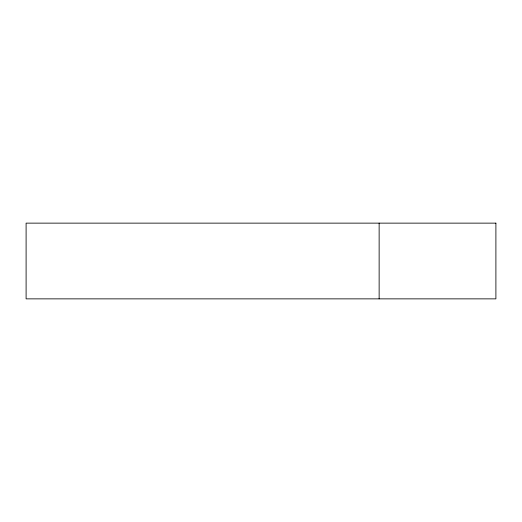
<?xml version="1.0" encoding="UTF-8"?>
<svg xmlns="http://www.w3.org/2000/svg" width="522" height="522" viewBox="0 0 522 522"><rect width="100%" height="100%" fill="white"/><g stroke="black" fill="none" stroke-linecap="round" stroke-linejoin="round"><path stroke-width="0.78" d="M379.135 223.135L379.135 298.865M495.9 223.135L26.1 223.135L26.1 298.865L495.9 298.865L495.9 223.135"/></g></svg>
